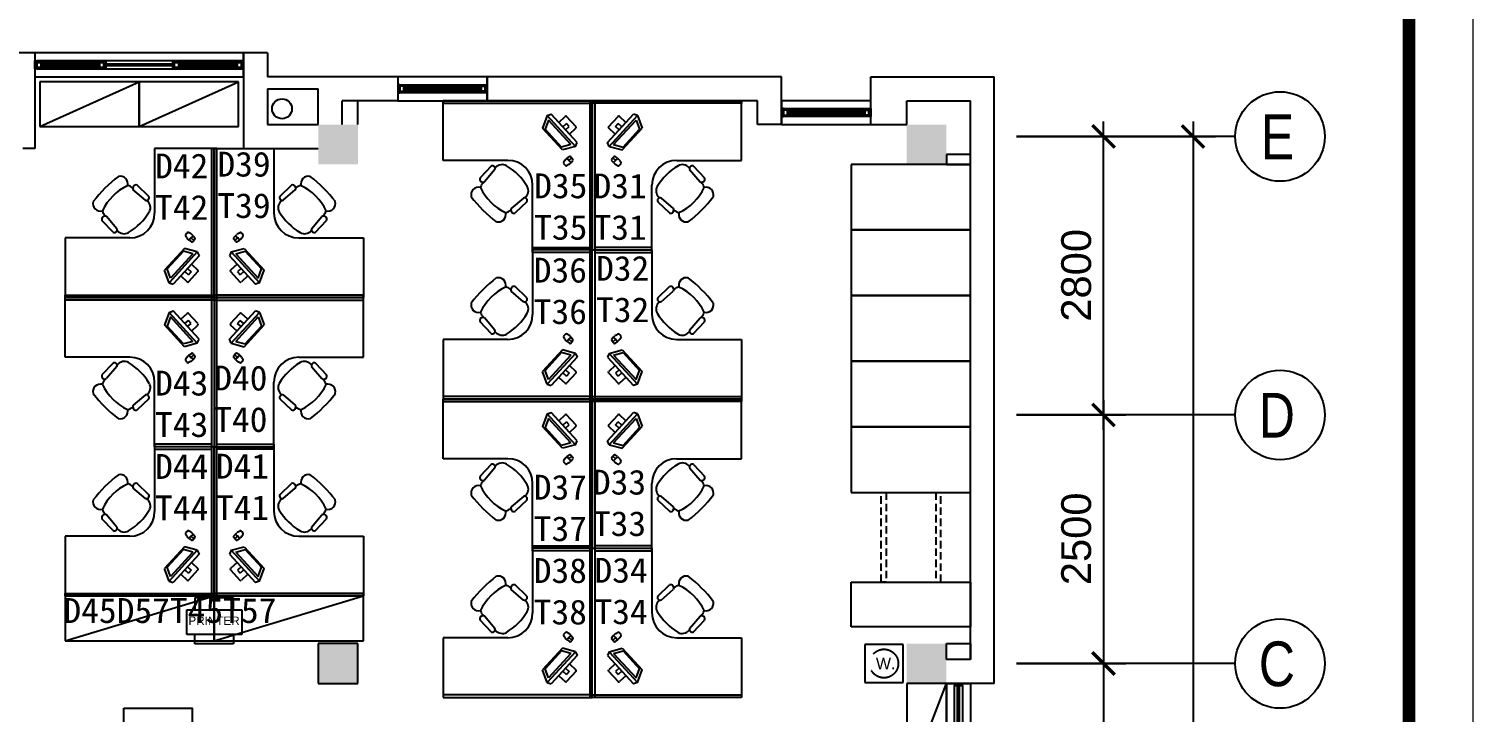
# Model space of a CAD drawing. Header units: millimetres. Extents: x 526420 to 928802, y 401925 to 509768.
# Drawn here: x 639237 to 653764, y 427149 to 434019 of the extents above; entities that cross this region are included whole.
import ezdxf

# ---------------------------------------------------------------- set-up
doc = ezdxf.new("R2010")
doc.units = ezdxf.units.MM
doc.header["$LTSCALE"] = 3000
doc.header["$MEASUREMENT"] = 0
for name, pattern in [('CENTER', [2, 1.25, -0.25, 0.25, -0.25]), ('DASH', [0.35, 0.25, -0.1]), ('DASHED2', [0.375, 0.25, -0.125]), ('HIDDEN', [0.375, 0.25, -0.125])]:
    doc.linetypes.add(name, pattern=pattern)
doc.layers.get('0').update_dxf_attribs({"linetype": 'CONTINUOUS'})
for name, color, linetype in [('A', 7, 'CONTINUOUS'), ('A-GRID', 1, 'CONTINUOUS'), ('D-WALL', 7, 'CONTINUOUS'), ('D-WINDOW', 7, 'CONTINUOUS'), ('P-FURNI-A', 7, 'CONTINUOUS'), ('P-FURNI-I', 7, 'CONTINUOUS'), ('环控', 3, 'CONTINUOUS'), ('窗台线', 7, 'CONTINUOUS')]:
    doc.layers.add(name, color=color, linetype=linetype)
doc.styles.add('Arial', font='ARIAL.TTF')
doc.styles.get("Standard").update_dxf_attribs({"font": 'romans.shx', "width": 0.65, "bigfont": 'hzfs1.shx'})
doc.styles.add('TITLE', font='ARIAL.TTF')

msp = doc.modelspace()

# ---------------------------------------------------------------- linework, layer by layer
at = {"color": 0, "linetype": 'DASH'}
for p, q in [((641296, 428297), (640907, 428297)), ((640907, 428297), (640907, 428178)), ((641296, 428178), (641296, 428297)), ((640825, 428178), (641378, 428178)), ((640825, 427929), (640825, 428178)), ((641378, 428178), (641378, 427929)), ((641378, 427929), (640825, 427929)), ((640907, 427836), (640907, 427929)), ((641296, 427836), (640907, 427836)), ((641296, 427929), (641296, 427836))]:
    msp.add_line(p, q, dxfattribs=at)
at = {"color": 0, "linetype": 'ByBlock', "const_width": 33.8}
for points in [[(650159, 432825), (649934, 433050)], [(651059, 432825), (650834, 433050)], [(650159, 430025), (649934, 430250)], [(649934, 430250), (650159, 430025)], [(649934, 427750), (650159, 427525)], [(650159, 427525), (649934, 427750)]]:
    msp.add_lwpolyline(points, dxfattribs=at)
at = {"color": 0, "ltscale": 0.7}
msp.add_circle((641783, 433216), 100, dxfattribs=at)
msp.add_circle((641783, 433216), 100, dxfattribs=at)
at = {"layer": 'A', "linetype": 'ByBlock', "lineweight": 0}
for points in [[(653764, 442782), (598341, 442782), (598341, 403213), (653764, 403213)], [(598986, 403857), (653120, 403857), (653120, 442138), (598986, 442138)]]:
    msp.add_lwpolyline(points, close=True, dxfattribs=at)
at = {"layer": 'A', "linetype": 'ByBlock', "lineweight": 0, "const_width": 129}
msp.add_lwpolyline([(598986, 403857), (653120, 403857), (653120, 442138), (598986, 442138)], close=True, dxfattribs=at)
at = {"layer": 'A-GRID', "color": 0, "ltscale": 0.7}
for p, q in [((650047, 429987), (650047, 433087)), ((650947, 433087), (650947, 419787)), ((649172, 432937), (650272, 432937)), ((649172, 432937), (651172, 432937)), ((650047, 430287), (650047, 427487)), ((649172, 430137), (650272, 430137)), ((649172, 430137), (650272, 430137)), ((650047, 427787), (650047, 425087)), ((649172, 427637), (650272, 427637)), ((649172, 427637), (650272, 427637))]:
    msp.add_line(p, q, dxfattribs=at)
at = {"layer": 'A-GRID', "color": 0, "linetype": 'CENTER'}
for p, q in [((651372, 432937), (649172, 432937)), ((651372, 430137), (649172, 430137)), ((651372, 427637), (649172, 427637))]:
    msp.add_line(p, q, dxfattribs=at)
at = {"layer": 'A-GRID', "color": 0, "ltscale": 5}
for centre in [(651822, 432937), (651822, 430137), (651822, 427637)]:
    msp.add_circle(centre, 450, dxfattribs=at)
at = {"layer": 'D-WALL', "color": 0, "ltscale": 2}
for p, q in [((639297, 433777), (638747, 433777)), ((639297, 433777), (639297, 432817)), ((639297, 432817), (639177, 432817))]:
    msp.add_line(p, q, dxfattribs=at)
at = {"layer": 'D-WALL', "color": 0}
for p, q in [((641637, 433777), (641397, 433777)), ((641397, 433777), (641397, 432817)), ((641637, 433777), (641637, 433537)), ((642947, 433537), (641637, 433537)), ((642947, 433537), (642947, 433297)), ((646807, 433537), (643847, 433537)), ((643847, 433537), (643847, 433297)), ((646807, 433057), (646807, 433537)), ((647707, 433057), (647707, 433537)), ((647707, 433537), (648947, 433537)), ((648947, 427437), (648947, 433537)), ((641637, 433417), (641637, 433057)), ((641637, 433417), (642147, 433417)), ((642147, 433057), (642147, 433417)), ((642947, 433297), (642387, 433297)), ((642387, 433057), (642387, 433297)), ((646567, 433297), (643847, 433297)), ((646567, 433057), (646567, 433297)), ((648067, 433297), (648707, 433297)), ((648067, 433057), (648067, 433297)), ((648707, 427677), (648707, 433297)), ((641637, 433057), (642147, 433057)), ((646807, 433057), (646567, 433057)), ((647707, 433057), (648067, 433057)), ((641397, 432817), (642147, 432817)), ((648707, 427677), (648467, 427677)), ((648947, 427437), (648067, 427437))]:
    msp.add_line(p, q, dxfattribs=at)
at = {"layer": 'D-WALL', "color": 0, "ltscale": 0.7}
for p, q in [((647707, 433537), (648947, 433537)), ((642547, 433057), (642547, 433297))]:
    msp.add_line(p, q, dxfattribs=at)
at = {"layer": 'D-WALL', "color": 0, "ltscale": 100}
for p, q in [((648707, 432757), (648467, 432757)), ((648467, 432757), (648467, 432657)), ((648467, 432657), (648707, 432657)), ((648707, 432657), (648707, 432757)), ((642547, 427837), (642147, 427837)), ((642147, 427837), (642147, 427437)), ((642547, 427837), (642147, 427837)), ((642147, 427837), (642147, 427437)), ((642547, 427437), (642547, 427837)), ((642547, 427437), (642547, 427837)), ((648467, 427837), (648707, 427837)), ((648467, 427677), (648467, 427837)), ((648707, 427837), (648707, 427677)), ((648707, 427677), (648467, 427677)), ((642147, 427437), (642547, 427437)), ((642147, 427437), (642547, 427437))]:
    msp.add_line(p, q, dxfattribs=at)
at = {"layer": 'D-WALL', "color": 0}
msp.add_circle((641783, 433216), 100, dxfattribs=at)
for points in [[(642147, 433057), (642547, 433057), (642147, 432657), (642547, 432657)], [(648067, 433057), (648467, 433057), (648067, 432657), (648467, 432657)], [(642147, 427437), (642547, 427437), (642147, 427837), (642547, 427837)], [(648067, 427437), (648467, 427437), (648067, 427837), (648467, 427837)]]:
    msp.add_solid(points, dxfattribs=at)
at = {"layer": 'D-WINDOW', "color": 0, "ltscale": 0.7}
for p, q in [((641397, 433777), (639297, 433777)), ((639297, 433697), (639317, 433697)), ((639297, 433617), (639297, 433697)), ((641377, 433697), (639317, 433697)), ((639317, 433697), (639317, 433617)), ((639317, 433697), (639317, 433617)), ((639317, 433682), (639357, 433682)), ((639317, 433632), (639317, 433682)), ((639952, 433682), (639357, 433682)), ((639357, 433682), (639357, 433632)), ((639357, 433682), (639357, 433632)), ((639952, 433665), (639357, 433665)), ((639357, 433665), (639357, 433650)), ((639357, 433650), (639952, 433650)), ((639952, 433682), (639992, 433682)), ((639952, 433632), (639952, 433682)), ((639952, 433632), (639952, 433682)), ((639952, 433650), (639952, 433665)), ((639992, 433697), (640012, 433697)), ((639992, 433617), (639992, 433697)), ((639992, 433682), (639992, 433632)), ((640012, 433697), (640012, 433617)), ((640682, 433665), (640012, 433665)), ((640012, 433665), (640012, 433650)), ((640012, 433650), (640682, 433650)), ((640702, 433697), (640682, 433697)), ((640682, 433697), (640682, 433617)), ((640682, 433650), (640682, 433665)), ((640702, 433617), (640702, 433697)), ((640702, 433682), (640742, 433682)), ((640702, 433632), (640702, 433682)), ((641337, 433682), (640742, 433682)), ((640742, 433682), (640742, 433632)), ((640742, 433682), (640742, 433632)), ((641337, 433665), (640742, 433665)), ((640742, 433665), (640742, 433650)), ((640742, 433650), (641337, 433650)), ((641337, 433682), (641377, 433682)), ((641337, 433632), (641337, 433682)), ((641337, 433632), (641337, 433682)), ((641337, 433650), (641337, 433665)), ((641377, 433617), (641377, 433697)), ((641397, 433697), (641377, 433697)), ((641377, 433697), (641377, 433617)), ((641377, 433682), (641377, 433632)), ((641397, 433617), (641397, 433697)), ((639317, 433617), (639297, 433617)), ((639357, 433632), (639317, 433632)), ((639317, 433617), (641377, 433617)), ((639357, 433632), (639952, 433632)), ((639992, 433632), (639952, 433632)), ((640012, 433617), (639992, 433617)), ((640682, 433617), (640702, 433617)), ((640742, 433632), (640702, 433632)), ((640742, 433632), (641337, 433632)), ((641377, 433632), (641337, 433632)), ((641377, 433617), (641397, 433617)), ((643847, 433537), (642947, 433537)), ((642967, 433457), (642947, 433457)), ((642947, 433457), (642947, 433377)), ((642947, 433377), (642967, 433377)), ((642967, 433457), (643827, 433457)), ((642967, 433377), (642967, 433457)), ((642967, 433377), (642967, 433457)), ((643007, 433442), (642967, 433442)), ((642967, 433442), (642967, 433392)), ((642967, 433392), (643007, 433392)), ((643827, 433377), (642967, 433377)), ((643007, 433442), (643787, 433442)), ((643007, 433392), (643007, 433442)), ((643007, 433392), (643007, 433442)), ((643007, 433425), (643787, 433425)), ((643007, 433410), (643007, 433425)), ((643787, 433410), (643007, 433410)), ((643787, 433392), (643007, 433392)), ((643787, 433442), (643787, 433392)), ((643787, 433392), (643787, 433442)), ((643787, 433442), (643827, 433442)), ((643787, 433425), (643787, 433410)), ((643827, 433392), (643787, 433392)), ((643827, 433457), (643827, 433377)), ((643827, 433377), (643827, 433457)), ((643827, 433457), (643847, 433457)), ((643827, 433442), (643827, 433392)), ((643847, 433377), (643827, 433377)), ((643847, 433457), (643847, 433377)), ((647707, 433297), (646807, 433297)), ((646827, 433217), (646807, 433217)), ((646807, 433217), (646807, 433137)), ((646827, 433217), (647687, 433217)), ((646827, 433137), (646827, 433217)), ((646827, 433137), (646827, 433217)), ((647687, 433217), (647687, 433137)), ((647687, 433137), (647687, 433217)), ((647687, 433217), (647707, 433217)), ((647707, 433217), (647707, 433137)), ((646807, 433137), (646827, 433137)), ((646867, 433202), (646827, 433202)), ((646827, 433202), (646827, 433152)), ((646827, 433152), (646867, 433152)), ((647687, 433137), (646827, 433137)), ((646867, 433202), (647647, 433202)), ((646867, 433152), (646867, 433202)), ((646867, 433152), (646867, 433202)), ((646867, 433185), (647647, 433185)), ((646867, 433170), (646867, 433185)), ((647647, 433170), (646867, 433170)), ((647647, 433152), (646867, 433152)), ((647647, 433202), (647647, 433152)), ((647647, 433152), (647647, 433202)), ((647647, 433202), (647687, 433202)), ((647647, 433185), (647647, 433170)), ((647687, 433152), (647647, 433152)), ((647687, 433202), (647687, 433152)), ((647707, 433137), (647687, 433137)), ((648547, 427437), (648547, 427417)), ((648627, 427437), (648547, 427437)), ((648547, 425377), (648547, 427417)), ((648547, 427417), (648627, 427417)), ((648547, 427417), (648627, 427417)), ((648579, 426837), (648579, 427417)), ((648579, 427417), (648594, 427417)), ((648594, 427417), (648594, 426837)), ((648627, 427417), (648627, 427437)), ((648627, 427417), (648627, 425377)), ((648707, 427437), (648707, 425357))]:
    msp.add_line(p, q, dxfattribs=at)
at = {"layer": 'P-FURNI-A', "color": 0, "ltscale": 100}
for p, q in [((648707, 432757), (648467, 432757)), ((648467, 432757), (648467, 432657)), ((648467, 432657), (648707, 432657)), ((648707, 432657), (648707, 432757)), ((648467, 427837), (648707, 427837)), ((648467, 427677), (648467, 427837)), ((648707, 427837), (648707, 427677)), ((648707, 427677), (648467, 427677))]:
    msp.add_line(p, q, dxfattribs=at)
at = {"layer": 'P-FURNI-I', "color": 0, "ltscale": 100}
for p, q in [((639347, 433037), (640347, 433487)), ((640347, 433487), (639347, 433487)), ((639347, 433487), (639347, 433037)), ((640347, 433037), (641347, 433487)), ((640347, 433037), (640347, 433487)), ((641347, 433487), (640347, 433487)), ((640347, 433487), (640347, 433037)), ((641347, 433037), (641347, 433487)), ((639347, 433037), (640347, 433037)), ((640347, 433037), (641347, 433037)), ((648707, 432657), (647507, 432657)), ((647507, 432657), (647507, 431997)), ((648707, 431997), (648707, 432657)), ((647507, 431997), (648707, 431997)), ((648707, 431997), (647507, 431997)), ((647507, 431997), (647507, 431337)), ((648707, 431337), (648707, 431997)), ((647507, 431337), (648707, 431337)), ((648707, 431337), (647507, 431337)), ((647507, 431337), (647507, 430677)), ((648707, 430677), (648707, 431337)), ((647507, 430677), (648707, 430677)), ((648707, 430677), (647507, 430677)), ((647507, 430677), (647507, 430017)), ((648707, 430017), (648707, 430677)), ((648707, 430017), (647507, 430017)), ((647507, 430017), (647507, 429357)), ((647507, 430017), (648707, 430017)), ((648707, 429357), (648707, 430017)), ((647507, 429357), (648707, 429357)), ((647507, 428457), (648707, 428457)), ((647507, 428007), (647507, 428457)), ((648707, 428457), (648707, 428007)), ((639602, 427867), (641102, 428317)), ((641102, 428317), (639602, 428317)), ((639602, 428317), (639602, 427867)), ((641102, 427867), (642602, 428317)), ((641102, 427867), (641102, 428317)), ((642602, 428317), (641102, 428317)), ((641102, 428317), (641102, 427867)), ((642602, 427867), (642602, 428317)), ((648707, 428007), (647507, 428007)), ((639602, 427867), (641102, 427867)), ((641102, 427867), (642602, 427867)), ((648067, 427437), (648067, 425357)), ((648067, 426397), (648467, 427437)), ((648467, 427437), (648467, 425357))]:
    msp.add_line(p, q, dxfattribs=at)
at = {"layer": 'P-FURNI-I', "color": 0}
for p, q in [((643404, 433297), (643404, 433272)), ((644904, 433297), (643404, 433297)), ((643404, 432697), (643404, 433297)), ((643404, 433297), (644904, 433297)), ((643404, 433272), (644904, 433272)), ((644904, 433297), (644879, 433297)), ((644879, 433297), (644879, 430297)), ((644904, 433272), (644904, 433297)), ((644904, 430297), (644904, 433297)), ((644904, 433297), (644904, 431797)), ((644904, 433297), (644904, 433297)), ((644904, 433272), (644904, 433297)), ((644904, 433297), (646404, 433297)), ((644904, 430297), (644904, 433297)), ((644904, 433297), (644929, 433297)), ((644904, 433297), (644904, 431797)), ((646404, 433297), (644904, 433297)), ((644904, 433297), (644904, 433297)), ((646404, 433272), (644904, 433272)), ((644929, 433297), (644929, 430297)), ((646404, 433297), (646404, 433272)), ((646404, 432697), (646404, 433297)), ((644450, 433148), (644403, 433022)), ((644465, 433102), (644430, 433010)), ((644450, 433148), (644491, 433163)), ((644734, 432838), (644450, 433148)), ((644689, 432857), (644465, 433102)), ((644752, 432878), (644491, 433163)), ((645057, 432878), (645318, 433163)), ((645075, 432838), (645359, 433148)), ((645119, 432857), (645344, 433102)), ((645359, 433148), (645318, 433163)), ((645344, 433102), (645379, 433010)), ((645359, 433148), (645406, 433022)), ((644604, 432802), (644403, 433022)), ((644594, 432831), (644430, 433010)), ((645205, 432802), (645406, 433022)), ((645215, 432831), (645379, 433010)), ((641102, 432817), (640502, 432817)), ((640502, 432817), (640502, 432167)), ((641077, 432817), (641102, 432817)), ((641077, 431317), (641077, 432817)), ((641102, 432817), (641102, 431317)), ((641102, 431317), (641102, 432817)), ((641127, 432817), (641102, 432817)), ((641102, 432817), (641102, 431317)), ((641102, 431317), (641102, 432817)), ((641102, 432817), (641702, 432817)), ((641127, 431317), (641127, 432817)), ((641702, 432817), (641702, 432167)), ((644689, 432857), (644594, 432831)), ((644734, 432838), (644604, 432802)), ((644734, 432838), (644752, 432878)), ((645075, 432838), (645057, 432878)), ((645075, 432838), (645205, 432802)), ((645119, 432857), (645215, 432831)), ((644054, 432697), (643404, 432697)), ((643887, 432639), (643775, 432521)), ((645754, 432697), (646404, 432697)), ((645922, 432639), (646034, 432521)), ((643925, 432605), (643821, 432482)), ((643931, 432623), (643927, 432618)), ((645878, 432623), (645882, 432618)), ((645883, 432605), (645988, 432482)), ((640410, 432296), (640287, 432401)), ((640444, 432335), (640326, 432447)), ((641760, 432335), (641878, 432447)), ((641794, 432296), (641917, 432401)), ((644304, 431797), (644304, 432447)), ((645504, 431797), (645504, 432447)), ((640428, 432291), (640423, 432295)), ((640428, 432291), (640423, 432295)), ((641776, 432291), (641781, 432295)), ((641776, 432291), (641781, 432295)), ((644213, 432318), (644089, 432214)), ((644247, 432279), (644128, 432168)), ((644230, 432324), (644225, 432319)), ((644230, 432324), (644225, 432319)), ((645562, 432279), (645680, 432168)), ((645579, 432324), (645583, 432319)), ((645579, 432324), (645583, 432319)), ((645596, 432318), (645719, 432214)), ((640084, 431975), (639972, 432093)), ((640123, 432009), (640018, 432132)), ((642081, 432009), (642185, 432132)), ((642120, 431975), (642231, 432093)), ((640252, 431917), (639602, 431917)), ((639602, 431917), (639602, 431317)), ((640128, 431991), (640124, 431996)), ((641952, 431917), (642602, 431917)), ((642075, 431991), (642080, 431996)), ((642602, 431917), (642602, 431317)), ((640801, 431812), (640600, 431593)), ((640792, 431784), (640628, 431605)), ((640931, 431776), (640647, 431466)), ((640887, 431757), (640662, 431512)), ((640887, 431757), (640792, 431784)), ((640931, 431776), (640801, 431812)), ((640931, 431776), (640950, 431737)), ((641272, 431776), (641254, 431737)), ((641272, 431776), (641402, 431812)), ((641272, 431776), (641557, 431466)), ((641317, 431757), (641412, 431784)), ((641317, 431757), (641542, 431512)), ((641402, 431812), (641604, 431593)), ((641412, 431784), (641576, 431605)), ((644304, 431772), (644304, 431822)), ((644304, 431822), (644879, 431822)), ((644904, 431797), (644304, 431797)), ((644904, 431797), (644304, 431797)), ((644304, 431797), (644304, 431147)), ((644879, 431772), (644304, 431772)), ((644879, 431822), (644879, 431772)), ((644904, 430297), (644904, 431797)), ((644904, 431797), (645504, 431797)), ((644904, 430297), (644904, 431797)), ((644904, 431797), (645504, 431797)), ((645504, 431822), (644929, 431822)), ((644929, 431822), (644929, 431772)), ((644929, 431772), (645504, 431772)), ((645504, 431772), (645504, 431822)), ((645504, 431797), (645504, 431147)), ((640950, 431737), (640688, 431452)), ((641254, 431737), (641516, 431452)), ((640647, 431466), (640600, 431593)), ((640662, 431512), (640628, 431605)), ((640647, 431467), (640688, 431452)), ((641556, 431467), (641516, 431452)), ((641542, 431512), (641576, 431605)), ((641557, 431466), (641604, 431593)), ((639602, 431317), (639602, 431342)), ((639602, 431342), (641102, 431342)), ((641102, 431342), (641102, 431317)), ((642602, 431342), (641102, 431342)), ((641102, 431342), (641102, 431317)), ((642602, 431317), (642602, 431342)), ((644213, 431276), (644089, 431381)), ((644247, 431315), (644128, 431427)), ((645562, 431315), (645680, 431427)), ((645596, 431276), (645719, 431381)), ((639602, 431292), (639602, 431317)), ((639602, 431317), (641102, 431317)), ((639602, 430717), (639602, 431317)), ((639602, 431317), (641102, 431317)), ((641102, 431317), (639602, 431317)), ((639602, 431317), (641102, 431317)), ((641102, 431292), (639602, 431292)), ((640647, 431168), (640688, 431183)), ((640950, 430898), (640688, 431183)), ((641077, 431317), (641102, 431317)), ((641077, 428317), (641077, 431317)), ((641102, 431317), (641077, 431317)), ((641102, 431317), (641102, 431292)), ((641102, 431317), (641102, 428317)), ((641102, 431317), (641102, 429817)), ((641102, 431317), (641102, 431317)), ((641102, 431317), (641102, 431317)), ((642602, 431317), (641102, 431317)), ((641102, 431317), (641102, 431292)), ((641127, 431317), (641102, 431317)), ((641102, 431317), (641102, 428317)), ((641102, 431317), (641102, 429817)), ((642602, 431317), (641102, 431317)), ((641102, 431317), (641102, 431317)), ((641102, 431317), (642602, 431317)), ((641102, 431317), (641127, 431317)), ((642602, 431317), (641102, 431317)), ((641102, 431317), (641102, 431317)), ((641102, 431292), (642602, 431292)), ((641127, 428317), (641127, 431317)), ((641254, 430898), (641516, 431183)), ((641556, 431168), (641516, 431183)), ((642602, 431292), (642602, 431317)), ((642602, 430717), (642602, 431317)), ((644230, 431271), (644225, 431275)), ((644230, 431271), (644225, 431275)), ((645579, 431271), (645583, 431275)), ((645579, 431271), (645583, 431275)), ((640647, 431168), (640600, 431042)), ((640801, 430822), (640600, 431042)), ((640662, 431122), (640628, 431030)), ((640931, 430858), (640647, 431168)), ((640887, 430877), (640662, 431122)), ((641272, 430858), (641557, 431168)), ((641317, 430877), (641542, 431122)), ((641402, 430822), (641604, 431042)), ((641542, 431122), (641576, 431030)), ((641557, 431168), (641604, 431042)), ((643887, 430955), (643775, 431073)), ((643925, 430989), (643821, 431112)), ((645883, 430989), (645988, 431112)), ((645922, 430955), (646034, 431073)), ((640792, 430851), (640628, 431030)), ((640931, 430858), (640950, 430898)), ((641272, 430858), (641254, 430898)), ((641412, 430851), (641576, 431030)), ((644054, 430897), (643404, 430897)), ((643404, 430897), (643404, 430297)), ((643931, 430971), (643927, 430976)), ((645754, 430897), (646404, 430897)), ((645878, 430971), (645882, 430976)), ((646404, 430897), (646404, 430297)), ((640887, 430877), (640792, 430851)), ((640931, 430858), (640801, 430822)), ((641272, 430858), (641402, 430822)), ((641317, 430877), (641412, 430851)), ((644604, 430792), (644403, 430573)), ((644594, 430764), (644430, 430585)), ((644734, 430756), (644450, 430446)), ((644689, 430737), (644594, 430764)), ((644734, 430756), (644604, 430792)), ((644734, 430756), (644752, 430717)), ((645075, 430756), (645057, 430717)), ((645075, 430756), (645205, 430792)), ((645075, 430756), (645359, 430446)), ((645119, 430737), (645215, 430764)), ((645205, 430792), (645406, 430573)), ((645215, 430764), (645379, 430585)), ((640252, 430717), (639602, 430717)), ((640084, 430659), (639972, 430541)), ((640123, 430625), (640018, 430502)), ((640128, 430643), (640124, 430638)), ((641952, 430717), (642602, 430717)), ((642075, 430643), (642080, 430638)), ((642081, 430625), (642185, 430502)), ((642120, 430659), (642231, 430541)), ((644689, 430737), (644465, 430492)), ((644752, 430717), (644491, 430432)), ((645057, 430717), (645318, 430432)), ((645119, 430737), (645344, 430492)), ((640502, 429817), (640502, 430467)), ((641702, 429817), (641702, 430467)), ((644450, 430446), (644403, 430573)), ((644465, 430492), (644430, 430585)), ((645344, 430492), (645379, 430585)), ((645359, 430446), (645406, 430573)), ((640410, 430338), (640287, 430234)), ((640428, 430344), (640423, 430339)), ((640428, 430344), (640423, 430339)), ((641776, 430344), (641781, 430339)), ((641776, 430344), (641781, 430339)), ((641794, 430338), (641917, 430234)), ((643404, 430322), (643404, 430297)), ((644904, 430322), (643404, 430322)), ((644450, 430447), (644491, 430432)), ((644904, 430297), (644904, 430322)), ((644904, 430297), (644904, 430322)), ((644904, 430322), (646404, 430322)), ((645359, 430447), (645318, 430432)), ((646404, 430322), (646404, 430297)), ((640444, 430299), (640326, 430188)), ((641760, 430299), (641878, 430188)), ((643404, 430297), (644904, 430297)), ((643404, 430297), (644904, 430297)), ((643404, 430297), (643404, 430272)), ((644904, 430297), (643404, 430297)), ((643404, 429697), (643404, 430297)), ((643404, 430297), (644904, 430297)), ((643404, 430272), (644904, 430272)), ((644450, 430148), (644491, 430163)), ((644752, 429878), (644491, 430163)), ((644879, 430297), (644904, 430297)), ((644904, 430297), (644879, 430297)), ((644879, 430297), (644879, 427297)), ((644904, 430297), (644904, 430297)), ((644904, 430272), (644904, 430297)), ((644904, 427297), (644904, 430297)), ((644904, 430297), (644904, 428797)), ((644904, 430297), (644904, 430297)), ((646404, 430297), (644904, 430297)), ((644929, 430297), (644904, 430297)), ((646404, 430297), (644904, 430297)), ((644904, 430297), (644904, 430297)), ((644904, 430272), (644904, 430297)), ((644904, 430297), (646404, 430297)), ((644904, 427297), (644904, 430297)), ((644904, 430297), (644929, 430297)), ((644904, 430297), (644904, 428797)), ((646404, 430297), (644904, 430297)), ((644904, 430297), (644904, 430297)), ((646404, 430272), (644904, 430272)), ((644929, 430297), (644929, 427297)), ((645057, 429878), (645318, 430163)), ((645359, 430148), (645318, 430163)), ((646404, 430297), (646404, 430272)), ((646404, 429697), (646404, 430297)), ((644450, 430148), (644403, 430022)), ((644604, 429802), (644403, 430022)), ((644465, 430102), (644430, 430010)), ((644734, 429838), (644450, 430148)), ((644689, 429857), (644465, 430102)), ((645075, 429838), (645359, 430148)), ((645119, 429857), (645344, 430102)), ((645205, 429802), (645406, 430022)), ((645344, 430102), (645379, 430010)), ((645359, 430148), (645406, 430022)), ((644594, 429831), (644430, 430010)), ((644734, 429838), (644752, 429878)), ((645075, 429838), (645057, 429878)), ((645215, 429831), (645379, 430010)), ((640502, 429842), (640502, 429792)), ((641077, 429842), (640502, 429842)), ((641102, 429817), (640502, 429817)), ((640502, 429817), (640502, 429167)), ((641102, 429817), (640502, 429817)), ((640502, 429792), (641077, 429792)), ((641077, 429792), (641077, 429842)), ((641102, 428317), (641102, 429817)), ((641102, 428317), (641102, 429817)), ((641102, 429817), (641702, 429817)), ((641102, 429817), (641702, 429817)), ((641127, 429792), (641127, 429842)), ((641127, 429842), (641702, 429842)), ((641702, 429792), (641127, 429792)), ((641702, 429842), (641702, 429792)), ((641702, 429817), (641702, 429167)), ((644689, 429857), (644594, 429831)), ((644734, 429838), (644604, 429802)), ((645075, 429838), (645205, 429802)), ((645119, 429857), (645215, 429831)), ((644054, 429697), (643404, 429697)), ((643887, 429639), (643775, 429521)), ((643925, 429605), (643821, 429482)), ((643931, 429623), (643927, 429618)), ((645754, 429697), (646404, 429697)), ((645878, 429623), (645882, 429618)), ((645883, 429605), (645988, 429482)), ((645922, 429639), (646034, 429521)), ((640444, 429335), (640326, 429447)), ((641760, 429335), (641878, 429447)), ((644304, 428797), (644304, 429447)), ((645504, 428797), (645504, 429447)), ((640410, 429296), (640287, 429401)), ((640428, 429291), (640423, 429295)), ((640428, 429291), (640423, 429295)), ((641776, 429291), (641781, 429295)), ((641776, 429291), (641781, 429295)), ((641794, 429296), (641917, 429401)), ((644213, 429318), (644089, 429214)), ((644230, 429324), (644225, 429319)), ((644230, 429324), (644225, 429319)), ((645579, 429324), (645583, 429319)), ((645579, 429324), (645583, 429319)), ((645596, 429318), (645719, 429214)), ((644247, 429279), (644128, 429168)), ((645562, 429279), (645680, 429168)), ((640084, 428975), (639972, 429093)), ((640123, 429009), (640018, 429132)), ((642081, 429009), (642185, 429132)), ((642120, 428975), (642231, 429093)), ((640252, 428917), (639602, 428917)), ((639602, 428917), (639602, 428317)), ((640128, 428991), (640124, 428996)), ((641952, 428917), (642602, 428917)), ((642075, 428991), (642080, 428996)), ((642602, 428917), (642602, 428317)), ((640801, 428812), (640600, 428593)), ((640792, 428784), (640628, 428605)), ((640931, 428776), (640647, 428466)), ((640887, 428757), (640662, 428512)), ((640950, 428737), (640688, 428452)), ((640887, 428757), (640792, 428784)), ((640931, 428776), (640801, 428812)), ((640931, 428776), (640950, 428737)), ((641272, 428776), (641254, 428737)), ((641254, 428737), (641516, 428452)), ((641272, 428776), (641402, 428812)), ((641272, 428776), (641557, 428466)), ((641317, 428757), (641412, 428784)), ((641317, 428757), (641542, 428512)), ((641402, 428812), (641604, 428593)), ((641412, 428784), (641576, 428605)), ((644304, 428772), (644304, 428822)), ((644304, 428822), (644879, 428822)), ((644904, 428797), (644304, 428797)), ((644904, 428797), (644304, 428797)), ((644304, 428797), (644304, 428147)), ((644879, 428772), (644304, 428772)), ((644879, 428822), (644879, 428772)), ((644904, 427297), (644904, 428797)), ((644904, 428797), (645504, 428797)), ((644904, 427297), (644904, 428797)), ((644904, 428797), (645504, 428797)), ((645504, 428822), (644929, 428822)), ((644929, 428822), (644929, 428772)), ((644929, 428772), (645504, 428772)), ((645504, 428772), (645504, 428822)), ((645504, 428797), (645504, 428147)), ((640647, 428466), (640600, 428593)), ((640662, 428512), (640628, 428605)), ((641542, 428512), (641576, 428605)), ((641557, 428466), (641604, 428593)), ((640647, 428467), (640688, 428452)), ((641556, 428467), (641516, 428452)), ((644247, 428315), (644128, 428427)), ((645562, 428315), (645680, 428427)), ((639602, 428317), (639602, 428342)), ((639602, 428342), (641102, 428342)), ((641102, 428317), (639602, 428317)), ((639602, 428317), (641102, 428317)), ((641102, 428317), (641077, 428317)), ((641102, 428342), (641102, 428317)), ((642602, 428342), (641102, 428342)), ((641102, 428342), (641102, 428317)), ((641102, 428317), (641102, 428317)), ((641102, 428317), (642602, 428317)), ((641102, 428317), (641127, 428317)), ((642602, 428317), (641102, 428317)), ((641102, 428317), (641102, 428317)), ((642602, 428317), (642602, 428342)), ((644213, 428276), (644089, 428381)), ((644230, 428271), (644225, 428275)), ((644230, 428271), (644225, 428275)), ((645579, 428271), (645583, 428275)), ((645579, 428271), (645583, 428275)), ((645596, 428276), (645719, 428381)), ((643887, 427955), (643775, 428073)), ((643925, 427989), (643821, 428112)), ((645883, 427989), (645988, 428112)), ((645922, 427955), (646034, 428073)), ((644054, 427897), (643404, 427897)), ((643404, 427897), (643404, 427297)), ((643931, 427971), (643927, 427976)), ((645754, 427897), (646404, 427897)), ((645878, 427971), (645882, 427976)), ((646404, 427897), (646404, 427297)), ((644604, 427792), (644403, 427573)), ((644594, 427764), (644430, 427585)), ((644734, 427756), (644450, 427446)), ((644689, 427737), (644465, 427492)), ((644752, 427717), (644491, 427432)), ((644689, 427737), (644594, 427764)), ((644734, 427756), (644604, 427792)), ((644734, 427756), (644752, 427717)), ((645075, 427756), (645057, 427717)), ((645057, 427717), (645318, 427432)), ((645075, 427756), (645205, 427792)), ((645075, 427756), (645359, 427446)), ((645119, 427737), (645215, 427764)), ((645119, 427737), (645344, 427492)), ((645205, 427792), (645406, 427573)), ((645215, 427764), (645379, 427585)), ((644450, 427446), (644403, 427573)), ((644465, 427492), (644430, 427585)), ((645344, 427492), (645379, 427585)), ((645359, 427446), (645406, 427573)), ((644450, 427447), (644491, 427432)), ((645359, 427447), (645318, 427432)), ((643404, 427322), (643404, 427297)), ((644904, 427322), (643404, 427322)), ((643404, 427297), (644904, 427297)), ((643404, 427297), (644904, 427297)), ((644879, 427297), (644904, 427297)), ((644904, 427297), (644904, 427322)), ((644904, 427297), (644904, 427322)), ((644904, 427322), (646404, 427322)), ((644904, 427297), (644904, 427297)), ((646404, 427297), (644904, 427297)), ((644929, 427297), (644904, 427297)), ((646404, 427297), (644904, 427297)), ((644904, 427297), (644904, 427297))]:
    msp.add_line(p, q, dxfattribs=at)
at = {"layer": 'P-FURNI-I', "color": 0, "linetype": 'ByBlock'}
for p, q in [((644567, 433079), (644632, 433138)), ((644608, 433035), (644644, 433068)), ((644671, 433038), (644644, 433068)), ((644741, 433035), (644646, 433138)), ((645068, 433035), (645163, 433138)), ((645138, 433038), (645165, 433068)), ((645201, 433035), (645165, 433068)), ((645241, 433079), (645177, 433138)), ((644635, 433005), (644671, 433038)), ((644675, 432961), (644740, 433021)), ((645133, 432961), (645069, 433021)), ((645174, 433005), (645138, 433038)), ((644628, 432696), (644615, 432676)), ((644651, 432720), (644636, 432706)), ((644667, 432654), (644646, 432643)), ((644651, 432720), (644675, 432736)), ((644699, 432722), (644669, 432695)), ((644692, 432675), (644677, 432662)), ((644688, 432734), (644710, 432710)), ((644692, 432675), (644710, 432697)), ((645121, 432734), (645099, 432710)), ((645117, 432675), (645099, 432697)), ((645110, 432722), (645140, 432695)), ((645117, 432675), (645132, 432662)), ((645157, 432720), (645134, 432736)), ((645142, 432654), (645163, 432643)), ((645157, 432720), (645172, 432706)), ((645180, 432696), (645193, 432676)), ((640826, 431918), (640813, 431938)), ((640849, 431895), (640834, 431908)), ((640864, 431960), (640843, 431971)), ((640896, 431892), (640867, 431919)), ((640889, 431939), (640875, 431953)), ((640885, 431880), (640907, 431904)), ((640889, 431939), (640907, 431917)), ((641314, 431939), (641296, 431917)), ((641318, 431880), (641297, 431904)), ((641308, 431892), (641337, 431919)), ((641314, 431939), (641329, 431953)), ((641339, 431960), (641361, 431971)), ((641355, 431895), (641370, 431908)), ((641378, 431918), (641391, 431938)), ((640849, 431895), (640872, 431879)), ((641355, 431895), (641332, 431879)), ((640873, 431653), (640938, 431594)), ((641331, 431653), (641266, 431594)), ((640765, 431535), (640830, 431476)), ((640805, 431579), (640841, 431546)), ((640832, 431609), (640868, 431576)), ((640868, 431576), (640841, 431546)), ((640938, 431580), (640844, 431477)), ((641265, 431580), (641360, 431477)), ((641371, 431609), (641335, 431576)), ((641335, 431576), (641362, 431546)), ((641398, 431579), (641362, 431546)), ((641439, 431535), (641374, 431476)), ((640765, 431099), (640830, 431158)), ((640805, 431055), (640841, 431088)), ((640832, 431025), (640868, 431058)), ((640868, 431058), (640841, 431088)), ((640938, 431055), (640844, 431158)), ((640873, 430981), (640938, 431041)), ((641265, 431055), (641360, 431158)), ((641331, 430981), (641266, 431041)), ((641335, 431058), (641362, 431088)), ((641371, 431025), (641335, 431058)), ((641398, 431055), (641362, 431088)), ((641439, 431099), (641374, 431158)), ((644628, 430898), (644615, 430918)), ((644651, 430875), (644636, 430888)), ((644667, 430940), (644646, 430951)), ((644699, 430872), (644669, 430899)), ((644692, 430919), (644677, 430933)), ((644692, 430919), (644710, 430897)), ((645117, 430919), (645099, 430897)), ((645110, 430872), (645140, 430899)), ((645117, 430919), (645132, 430933)), ((645142, 430940), (645163, 430951)), ((645157, 430875), (645172, 430888)), ((645180, 430898), (645193, 430918)), ((640849, 430740), (640872, 430756)), ((640896, 430742), (640867, 430715)), ((640885, 430754), (640907, 430730)), ((641318, 430754), (641297, 430730)), ((641308, 430742), (641337, 430715)), ((641355, 430740), (641332, 430756)), ((644651, 430875), (644675, 430859)), ((644688, 430860), (644710, 430884)), ((645121, 430860), (645099, 430884)), ((645157, 430875), (645134, 430859)), ((640826, 430716), (640813, 430696)), ((640849, 430740), (640834, 430726)), ((640864, 430674), (640843, 430663)), ((640889, 430695), (640875, 430682)), ((640889, 430695), (640907, 430717)), ((641314, 430695), (641296, 430717)), ((641314, 430695), (641329, 430682)), ((641339, 430674), (641361, 430663)), ((641355, 430740), (641370, 430726)), ((641378, 430716), (641391, 430696)), ((644675, 430633), (644740, 430574)), ((645133, 430633), (645069, 430574)), ((644567, 430515), (644632, 430456)), ((644608, 430559), (644644, 430526)), ((644635, 430589), (644671, 430556)), ((644671, 430556), (644644, 430526)), ((644741, 430560), (644646, 430457)), ((645068, 430560), (645163, 430457)), ((645174, 430589), (645138, 430556)), ((645138, 430556), (645165, 430526)), ((645201, 430559), (645165, 430526)), ((645241, 430515), (645177, 430456)), ((644567, 430079), (644632, 430138)), ((644608, 430035), (644644, 430068)), ((644635, 430005), (644671, 430038)), ((644671, 430038), (644644, 430068)), ((644741, 430035), (644646, 430138)), ((644675, 429961), (644740, 430021)), ((645068, 430035), (645163, 430138)), ((645133, 429961), (645069, 430021)), ((645138, 430038), (645165, 430068)), ((645174, 430005), (645138, 430038)), ((645201, 430035), (645165, 430068)), ((645241, 430079), (645177, 430138)), ((644651, 429720), (644675, 429736)), ((644688, 429734), (644710, 429710)), ((645121, 429734), (645099, 429710)), ((645157, 429720), (645134, 429736)), ((644628, 429696), (644615, 429676)), ((644651, 429720), (644636, 429706)), ((644667, 429654), (644646, 429643)), ((644699, 429722), (644669, 429695)), ((644692, 429675), (644677, 429662)), ((644692, 429675), (644710, 429697)), ((645117, 429675), (645099, 429697)), ((645110, 429722), (645140, 429695)), ((645117, 429675), (645132, 429662)), ((645142, 429654), (645163, 429643)), ((645157, 429720), (645172, 429706)), ((645180, 429696), (645193, 429676)), ((640826, 428918), (640813, 428938)), ((640849, 428895), (640834, 428908)), ((640864, 428960), (640843, 428971)), ((640849, 428895), (640872, 428879)), ((640896, 428892), (640867, 428919)), ((640889, 428939), (640875, 428953)), ((640885, 428880), (640907, 428904)), ((640889, 428939), (640907, 428917)), ((641314, 428939), (641296, 428917)), ((641318, 428880), (641297, 428904)), ((641308, 428892), (641337, 428919)), ((641314, 428939), (641329, 428953)), ((641355, 428895), (641332, 428879)), ((641339, 428960), (641361, 428971)), ((641355, 428895), (641370, 428908)), ((641378, 428918), (641391, 428938)), ((640805, 428579), (640841, 428546)), ((640832, 428609), (640868, 428576)), ((640868, 428576), (640841, 428546)), ((640938, 428580), (640844, 428477)), ((640873, 428653), (640938, 428594)), ((641265, 428580), (641360, 428477)), ((641331, 428653), (641266, 428594)), ((641371, 428609), (641335, 428576)), ((641335, 428576), (641362, 428546)), ((641398, 428579), (641362, 428546)), ((640765, 428535), (640830, 428476)), ((641439, 428535), (641374, 428476)), ((644628, 427898), (644615, 427918)), ((644651, 427875), (644636, 427888)), ((644667, 427940), (644646, 427951)), ((644651, 427875), (644675, 427859)), ((644699, 427872), (644669, 427899)), ((644692, 427919), (644677, 427933)), ((644688, 427860), (644710, 427884)), ((644692, 427919), (644710, 427897)), ((645117, 427919), (645099, 427897)), ((645121, 427860), (645099, 427884)), ((645110, 427872), (645140, 427899)), ((645117, 427919), (645132, 427933)), ((645157, 427875), (645134, 427859)), ((645142, 427940), (645163, 427951)), ((645157, 427875), (645172, 427888)), ((645180, 427898), (645193, 427918)), ((644608, 427559), (644644, 427526)), ((644635, 427589), (644671, 427556)), ((644671, 427556), (644644, 427526)), ((644741, 427560), (644646, 427457)), ((644675, 427633), (644740, 427574)), ((645068, 427560), (645163, 427457)), ((645133, 427633), (645069, 427574)), ((645174, 427589), (645138, 427556)), ((645138, 427556), (645165, 427526)), ((645201, 427559), (645165, 427526)), ((644567, 427515), (644632, 427456)), ((645241, 427515), (645177, 427456))]:
    msp.add_line(p, q, dxfattribs=at)
at = {"layer": 'P-FURNI-I', "color": 0, "linetype": 'DASHED2', "ltscale": 0.1}
for p, q in [((647810, 430017), (647860, 430017)), ((647810, 428457), (647810, 429357)), ((647860, 429357), (647860, 428457)), ((648360, 429357), (648360, 428457)), ((648410, 428457), (648410, 429357)), ((647860, 428457), (647810, 428457)), ((648360, 428457), (648410, 428457))]:
    msp.add_line(p, q, dxfattribs=at)
at = {"layer": 'P-FURNI-I', "color": 0, "linetype": 'DASH'}
for p, q in [((648030, 427829), (647646, 427829)), ((647646, 427829), (647646, 427445)), ((648030, 427445), (648030, 427829)), ((647646, 427445), (648030, 427445))]:
    msp.add_line(p, q, dxfattribs=at)
at = {"layer": 'P-FURNI-I', "color": 0, "linetype": 'HIDDEN', "ltscale": 0.5}
msp.add_circle((647838, 427637), 144, dxfattribs=at)
at = {"layer": 'P-FURNI-I', "color": 0, "linetype": 'ByBlock'}
for centre, radius, start, end in [((644639, 433131), 10, 42.5296, 132.5296), ((645170, 433131), 10, 47.4704, 137.4704), ((644733, 433028), 10, 312.5296, 42.5296), ((645075, 433028), 10, 137.4704, 227.4704), ((644624, 432671), 10, 146.8731, 222.5296), ((644689, 432714), 88, 214.1588, 230.9005), ((644670, 432669), 50, 132.5296, 146.8731), ((644641, 432652), 10, 222.5296, 298.1862), ((644767, 432785), 133, 209.5065, 235.5528), ((644643, 432699), 50, 298.1862, 312.5296), ((644680, 432727), 10, 42.5296, 124.4266), ((644702, 432704), 10, 320.6327, 42.5296), ((645107, 432704), 10, 137.4704, 219.3673), ((645041, 432785), 133, 304.4472, 330.4935), ((645128, 432727), 10, 55.5734, 137.4704), ((645166, 432699), 50, 227.4704, 241.8138), ((645168, 432652), 10, 241.8138, 317.4704), ((645138, 432669), 50, 33.1269, 47.4704), ((645120, 432714), 88, 309.0995, 325.8412), ((645185, 432671), 10, 317.4704, 33.1269), ((640821, 431944), 10, 137.4704, 213.1269), ((640887, 431901), 88, 129.0995, 145.8412), ((640868, 431945), 50, 213.1269, 227.4704), ((640838, 431962), 10, 61.8138, 137.4704), ((640965, 431829), 133, 124.4472, 150.4935), ((640841, 431916), 50, 47.4704, 61.8138), ((640900, 431911), 10, 317.4704, 39.3673), ((641304, 431911), 10, 140.6327, 222.5296), ((641239, 431829), 133, 29.5065, 55.5528), ((641363, 431916), 50, 118.1862, 132.5296), ((641365, 431962), 10, 42.5296, 118.1862), ((641336, 431945), 50, 312.5296, 326.8731), ((641317, 431901), 88, 34.1588, 50.9005), ((641383, 431944), 10, 326.8731, 42.5296), ((640878, 431887), 10, 235.5734, 317.4704), ((641326, 431887), 10, 222.5296, 304.4266), ((640836, 431483), 10, 227.4704, 317.4704), ((640931, 431586), 10, 317.4704, 47.4704), ((641273, 431586), 10, 132.5296, 222.5296), ((641367, 431483), 10, 222.5296, 312.5296), ((640836, 431151), 10, 42.5296, 132.5296), ((640931, 431048), 10, 312.5296, 42.5296), ((641273, 431048), 10, 137.4704, 227.4704), ((641367, 431151), 10, 47.4704, 137.4704), ((644624, 430924), 10, 137.4704, 213.1269), ((644689, 430881), 88, 129.0995, 145.8412), ((644670, 430925), 50, 213.1269, 227.4704), ((644641, 430942), 10, 61.8138, 137.4704), ((644767, 430809), 133, 124.4472, 150.4935), ((644643, 430896), 50, 47.4704, 61.8138), ((644702, 430891), 10, 317.4704, 39.3673), ((645107, 430891), 10, 140.6327, 222.5296), ((645041, 430809), 133, 29.5065, 55.5528), ((645166, 430896), 50, 118.1862, 132.5296), ((645168, 430942), 10, 42.5296, 118.1862), ((645138, 430925), 50, 312.5296, 326.8731), ((645120, 430881), 88, 34.1588, 50.9005), ((645185, 430924), 10, 326.8731, 42.5296), ((640878, 430747), 10, 42.5296, 124.4266), ((641326, 430747), 10, 55.5734, 137.4704), ((644680, 430867), 10, 235.5734, 317.4704), ((645128, 430867), 10, 222.5296, 304.4266), ((640821, 430691), 10, 146.8731, 222.5296), ((640887, 430734), 88, 214.1588, 230.9005), ((640868, 430689), 50, 132.5296, 146.8731), ((640838, 430672), 10, 222.5296, 298.1862), ((640965, 430805), 133, 209.5065, 235.5528), ((640841, 430719), 50, 298.1862, 312.5296), ((640900, 430724), 10, 320.6327, 42.5296), ((641304, 430724), 10, 137.4704, 219.3673), ((641239, 430805), 133, 304.4472, 330.4935), ((641363, 430719), 50, 227.4704, 241.8138), ((641365, 430672), 10, 241.8138, 317.4704), ((641336, 430689), 50, 33.1269, 47.4704), ((641317, 430734), 88, 309.0995, 325.8412), ((641383, 430691), 10, 317.4704, 33.1269), ((644639, 430463), 10, 227.4704, 317.4704), ((644733, 430566), 10, 317.4704, 47.4704), ((645075, 430566), 10, 132.5296, 222.5296), ((645170, 430463), 10, 222.5296, 312.5296), ((644639, 430131), 10, 42.5296, 132.5296), ((644733, 430028), 10, 312.5296, 42.5296), ((645075, 430028), 10, 137.4704, 227.4704), ((645170, 430131), 10, 47.4704, 137.4704), ((644680, 429727), 10, 42.5296, 124.4266), ((645128, 429727), 10, 55.5734, 137.4704), ((644624, 429671), 10, 146.8731, 222.5296), ((644689, 429714), 88, 214.1588, 230.9005), ((644670, 429669), 50, 132.5296, 146.8731), ((644641, 429652), 10, 222.5296, 298.1862), ((644767, 429785), 133, 209.5065, 235.5528), ((644643, 429699), 50, 298.1862, 312.5296), ((644702, 429704), 10, 320.6327, 42.5296), ((645107, 429704), 10, 137.4704, 219.3673), ((645041, 429785), 133, 304.4472, 330.4935), ((645166, 429699), 50, 227.4704, 241.8138), ((645168, 429652), 10, 241.8138, 317.4704), ((645138, 429669), 50, 33.1269, 47.4704), ((645120, 429714), 88, 309.0995, 325.8412), ((645185, 429671), 10, 317.4704, 33.1269), ((640821, 428944), 10, 137.4704, 213.1269), ((640887, 428901), 88, 129.0995, 145.8412), ((640868, 428945), 50, 213.1269, 227.4704), ((640838, 428962), 10, 61.8138, 137.4704), ((640965, 428829), 133, 124.4472, 150.4935), ((640841, 428916), 50, 47.4704, 61.8138), ((640878, 428887), 10, 235.5734, 317.4704), ((640900, 428911), 10, 317.4704, 39.3673), ((641304, 428911), 10, 140.6327, 222.5296), ((641239, 428829), 133, 29.5065, 55.5528), ((641326, 428887), 10, 222.5296, 304.4266), ((641363, 428916), 50, 118.1862, 132.5296), ((641365, 428962), 10, 42.5296, 118.1862), ((641336, 428945), 50, 312.5296, 326.8731), ((641317, 428901), 88, 34.1588, 50.9005), ((641383, 428944), 10, 326.8731, 42.5296), ((640931, 428586), 10, 317.4704, 47.4704), ((641273, 428586), 10, 132.5296, 222.5296), ((640836, 428483), 10, 227.4704, 317.4704), ((641367, 428483), 10, 222.5296, 312.5296), ((644624, 427924), 10, 137.4704, 213.1269), ((644689, 427881), 88, 129.0995, 145.8412), ((644670, 427925), 50, 213.1269, 227.4704), ((644641, 427942), 10, 61.8138, 137.4704), ((644767, 427809), 133, 124.4472, 150.4935), ((644643, 427896), 50, 47.4704, 61.8138), ((644680, 427867), 10, 235.5734, 317.4704), ((644702, 427891), 10, 317.4704, 39.3673), ((645107, 427891), 10, 140.6327, 222.5296), ((645041, 427809), 133, 29.5065, 55.5528), ((645128, 427867), 10, 222.5296, 304.4266), ((645166, 427896), 50, 118.1862, 132.5296), ((645168, 427942), 10, 42.5296, 118.1862), ((645138, 427925), 50, 312.5296, 326.8731), ((645120, 427881), 88, 34.1588, 50.9005), ((645185, 427924), 10, 326.8731, 42.5296), ((644733, 427566), 10, 317.4704, 47.4704), ((645075, 427566), 10, 132.5296, 222.5296), ((644639, 427463), 10, 227.4704, 317.4704), ((645170, 427463), 10, 222.5296, 312.5296)]:
    msp.add_arc(centre, radius, start, end, dxfattribs=at)
at = {"layer": 'P-FURNI-I', "color": 0}
for centre, radius, start, end in [((643899, 432614), 27.9, 341.0431, 116.2838), ((643999, 432566), 88.6, 61.1087, 140), ((643717, 432110), 624, 31.275, 58.725), ((644054, 432447), 250, 0, 90), ((645754, 432447), 250, 90, 180), ((646091, 432110), 624, 121.275, 148.725), ((645810, 432566), 88.6, 40, 118.8913), ((645910, 432614), 27.9, 63.7162, 198.9569), ((640981, 431438), 1384, 127.5907, 142.4093), ((640156, 432461), 76.4, 345.3927, 104.6073), ((642048, 432461), 76.4, 75.3927, 194.6073), ((641223, 431438), 1384, 37.5907, 52.4093), ((643804, 432509), 31.7, 157.1564, 302.1337), ((646005, 432509), 31.7, 237.8663, 22.8436), ((640436, 431983), 503, 114.209, 155.791), ((640176, 432277), 177, 53.0952, 71.382), ((640314, 432418), 31.7, 67.1564, 212.1337), ((641890, 432418), 31.7, 327.8663, 112.8436), ((642028, 432277), 177, 108.618, 126.9048), ((641768, 431983), 503, 24.209, 65.791), ((643761, 432351), 76.4, 75.3927, 194.6073), ((643947, 432369), 177, 142.3347, 161.2122), ((644239, 432631), 503, 204.209, 245.791), ((644173, 432391), 88.6, 310, 28.8913), ((645635, 432391), 88.6, 151.1087, 230), ((645570, 432631), 503, 294.209, 335.791), ((645862, 432369), 177, 18.7878, 37.6653), ((646048, 432351), 76.4, 345.3927, 104.6073), ((639958, 432263), 76.4, 165.3927, 284.6073), ((640419, 432323), 27.9, 251.0431, 26.2838), ((640371, 432223), 88.6, 331.1087, 50), ((641833, 432223), 88.6, 130, 208.8913), ((641785, 432323), 27.9, 153.7162, 288.9569), ((642245, 432263), 76.4, 255.3927, 14.6073), ((644783, 433176), 1384, 217.5907, 232.4093), ((643978, 432338), 177, 288.618, 306.9048), ((644116, 432197), 31.7, 147.8663, 292.8436), ((644222, 432292), 27.9, 333.7162, 108.9569), ((645587, 432292), 27.9, 71.0431, 206.2838), ((645693, 432197), 31.7, 247.1564, 32.1337), ((645831, 432338), 177, 233.0952, 251.382), ((645025, 433176), 1384, 307.5907, 322.4093), ((640001, 432105), 31.7, 57.8663, 202.8436), ((640144, 432245), 177, 198.7878, 217.6653), ((639915, 432504), 624, 301.275, 328.725), ((640252, 432167), 250, 270, 360), ((641952, 432167), 250, 180, 270), ((642289, 432504), 624, 211.275, 238.725), ((642202, 432105), 31.7, 337.1564, 122.1337), ((642059, 432245), 177, 322.3347, 341.2122), ((643959, 432154), 76.4, 255.3927, 14.6073), ((645850, 432154), 76.4, 165.3927, 284.6073), ((640097, 432000), 27.9, 243.7162, 18.9569), ((640196, 432048), 88.6, 220, 298.8913), ((642008, 432048), 88.6, 241.1087, 320), ((642107, 432000), 27.9, 161.0431, 296.2838), ((644783, 430418), 1384, 127.5907, 142.4093), ((643959, 431441), 76.4, 345.3927, 104.6073), ((645850, 431441), 76.4, 75.3927, 194.6073), ((645025, 430418), 1384, 37.5907, 52.4093), ((644239, 430963), 503, 114.209, 155.791), ((643978, 431257), 177, 53.0952, 71.382), ((644116, 431398), 31.7, 67.1564, 212.1337), ((645693, 431398), 31.7, 327.8663, 112.8436), ((645831, 431257), 177, 108.618, 126.9048), ((645570, 430963), 503, 24.209, 65.791), ((643761, 431243), 76.4, 165.3927, 284.6073), ((644222, 431303), 27.9, 251.0431, 26.2838), ((644173, 431203), 88.6, 331.1087, 50), ((645635, 431203), 88.6, 130, 208.8913), ((645587, 431303), 27.9, 153.7162, 288.9569), ((646048, 431243), 76.4, 255.3927, 14.6073), ((643804, 431085), 31.7, 57.8663, 202.8436), ((643947, 431225), 177, 198.7878, 217.6653), ((643717, 431484), 624, 301.275, 328.725), ((644054, 431147), 250, 270, 360), ((645754, 431147), 250, 180, 270), ((646091, 431484), 624, 211.275, 238.725), ((646005, 431085), 31.7, 337.1564, 122.1337), ((645862, 431225), 177, 322.3347, 341.2122), ((643899, 430980), 27.9, 243.7162, 18.9569), ((643999, 431028), 88.6, 220, 298.8913), ((645810, 431028), 88.6, 241.1087, 320), ((645910, 430980), 27.9, 161.0431, 296.2838), ((640097, 430634), 27.9, 341.0431, 116.2838), ((640196, 430586), 88.6, 61.1087, 140), ((639915, 430130), 624, 31.275, 58.725), ((640252, 430467), 250, 0, 90), ((641952, 430467), 250, 90, 180), ((642289, 430130), 624, 121.275, 148.725), ((642008, 430586), 88.6, 40, 118.8913), ((642107, 430634), 27.9, 63.7162, 198.9569), ((640001, 430529), 31.7, 157.1564, 302.1337), ((640144, 430389), 177, 142.3347, 161.2122), ((640371, 430411), 88.6, 310, 28.8913), ((641833, 430411), 88.6, 151.1087, 230), ((642202, 430529), 31.7, 237.8663, 22.8436), ((642059, 430389), 177, 18.7878, 37.6653), ((639958, 430371), 76.4, 75.3927, 194.6073), ((640981, 431196), 1384, 217.5907, 232.4093), ((640436, 430651), 503, 204.209, 245.791), ((640419, 430312), 27.9, 333.7162, 108.9569), ((641785, 430312), 27.9, 71.0431, 206.2838), ((641768, 430651), 503, 294.209, 335.791), ((641223, 431196), 1384, 307.5907, 322.4093), ((642245, 430371), 76.4, 345.3927, 104.6073), ((640156, 430174), 76.4, 255.3927, 14.6073), ((640176, 430358), 177, 288.618, 306.9048), ((640314, 430217), 31.7, 147.8663, 292.8436), ((641890, 430217), 31.7, 247.1564, 32.1337), ((642028, 430358), 177, 233.0952, 251.382), ((642048, 430174), 76.4, 165.3927, 284.6073), ((643899, 429614), 27.9, 341.0431, 116.2838), ((643999, 429566), 88.6, 61.1087, 140), ((643717, 429110), 624, 31.275, 58.725), ((644054, 429447), 250, 0, 90), ((645754, 429447), 250, 90, 180), ((646091, 429110), 624, 121.275, 148.725), ((645810, 429566), 88.6, 40, 118.8913), ((645910, 429614), 27.9, 63.7162, 198.9569), ((640981, 428438), 1384, 127.5907, 142.4093), ((640436, 428983), 503, 114.209, 155.791), ((640156, 429461), 76.4, 345.3927, 104.6073), ((640176, 429277), 177, 53.0952, 71.382), ((640314, 429418), 31.7, 67.1564, 212.1337), ((641890, 429418), 31.7, 327.8663, 112.8436), ((642028, 429277), 177, 108.618, 126.9048), ((642048, 429461), 76.4, 75.3927, 194.6073), ((641768, 428983), 503, 24.209, 65.791), ((641223, 428438), 1384, 37.5907, 52.4093), ((643804, 429509), 31.7, 157.1564, 302.1337), ((643947, 429369), 177, 142.3347, 161.2122), ((644173, 429391), 88.6, 310, 28.8913), ((645635, 429391), 88.6, 151.1087, 230), ((646005, 429509), 31.7, 237.8663, 22.8436), ((645862, 429369), 177, 18.7878, 37.6653), ((640419, 429323), 27.9, 251.0431, 26.2838), ((640371, 429223), 88.6, 331.1087, 50), ((641833, 429223), 88.6, 130, 208.8913), ((641785, 429323), 27.9, 153.7162, 288.9569), ((643761, 429351), 76.4, 75.3927, 194.6073), ((644783, 430176), 1384, 217.5907, 232.4093), ((644239, 429631), 503, 204.209, 245.791), ((644222, 429292), 27.9, 333.7162, 108.9569), ((645587, 429292), 27.9, 71.0431, 206.2838), ((645570, 429631), 503, 294.209, 335.791), ((645025, 430176), 1384, 307.5907, 322.4093), ((646048, 429351), 76.4, 345.3927, 104.6073), ((639958, 429263), 76.4, 165.3927, 284.6073), ((640144, 429245), 177, 198.7878, 217.6653), ((639915, 429504), 624, 301.275, 328.725), ((640252, 429167), 250, 270, 360), ((641952, 429167), 250, 180, 270), ((642289, 429504), 624, 211.275, 238.725), ((642059, 429245), 177, 322.3347, 341.2122), ((642245, 429263), 76.4, 255.3927, 14.6073), ((643959, 429154), 76.4, 255.3927, 14.6073), ((643978, 429338), 177, 288.618, 306.9048), ((644116, 429197), 31.7, 147.8663, 292.8436), ((645693, 429197), 31.7, 247.1564, 32.1337), ((645831, 429338), 177, 233.0952, 251.382), ((645850, 429154), 76.4, 165.3927, 284.6073), ((640001, 429105), 31.7, 57.8663, 202.8436), ((640097, 429000), 27.9, 243.7162, 18.9569), ((642107, 429000), 27.9, 161.0431, 296.2838), ((642202, 429105), 31.7, 337.1564, 122.1337), ((640196, 429048), 88.6, 220, 298.8913), ((642008, 429048), 88.6, 241.1087, 320), ((644783, 427418), 1384, 127.5907, 142.4093), ((644239, 427963), 503, 114.209, 155.791), ((643959, 428441), 76.4, 345.3927, 104.6073), ((643978, 428257), 177, 53.0952, 71.382), ((644116, 428398), 31.7, 67.1564, 212.1337), ((645693, 428398), 31.7, 327.8663, 112.8436), ((645831, 428257), 177, 108.618, 126.9048), ((645850, 428441), 76.4, 75.3927, 194.6073), ((645570, 427963), 503, 24.209, 65.791), ((645025, 427418), 1384, 37.5907, 52.4093), ((644222, 428303), 27.9, 251.0431, 26.2838), ((644173, 428203), 88.6, 331.1087, 50), ((645635, 428203), 88.6, 130, 208.8913), ((645587, 428303), 27.9, 153.7162, 288.9569), ((643761, 428243), 76.4, 165.3927, 284.6073), ((643947, 428225), 177, 198.7878, 217.6653), ((643717, 428484), 624, 301.275, 328.725), ((644054, 428147), 250, 270, 360), ((645754, 428147), 250, 180, 270), ((646091, 428484), 624, 211.275, 238.725), ((645862, 428225), 177, 322.3347, 341.2122), ((646048, 428243), 76.4, 255.3927, 14.6073), ((643804, 428085), 31.7, 57.8663, 202.8436), ((643899, 427980), 27.9, 243.7162, 18.9569), ((645910, 427980), 27.9, 161.0431, 296.2838), ((646005, 428085), 31.7, 337.1564, 122.1337), ((643999, 428028), 88.6, 220, 298.8913), ((645810, 428028), 88.6, 241.1087, 320)]:
    msp.add_arc(centre, radius, start, end, dxfattribs=at)
at = {"layer": '环控', "color": 6, "ltscale": 0.7}
msp.add_lwpolyline([(640192, 427190), (640879, 427190), (640879, 426752), (640192, 426752)], close=True, dxfattribs=at)
at = {"layer": '窗台线', "color": 0, "ltscale": 0.7}
for p, q in [((639297, 433777), (639297, 433537)), ((641397, 433537), (641397, 433777)), ((639297, 433537), (641397, 433537)), ((642947, 433537), (642947, 433297)), ((643847, 433297), (643847, 433537)), ((642947, 433297), (643847, 433297)), ((646807, 433297), (646807, 433057)), ((647707, 433057), (647707, 433297)), ((646807, 433057), (647707, 433057)), ((648467, 425357), (648467, 427437)), ((648467, 427437), (648707, 427437))]:
    msp.add_line(p, q, dxfattribs=at)

# ---------------------------------------------------------------- texts
at = {"color": 0, "linetype": 'DASH', "style": 'Arial'}
msp.add_text('PRINTER', height=84, dxfattribs=at).set_placement((640842, 428026))
at = {"layer": 'A-GRID', "color": 0, "style": 'Arial', "width": 0.8}
for s, p in [('E', (651629, 432709)), ('D', (651609, 429909)), ('C', (651609, 427409))]:
    msp.add_text(s, height=450, dxfattribs=at).set_placement(p)
at = {"layer": 'A-GRID', "color": 0, "style": 'Arial'}
for s, p in [('2800', (649921, 431075)), ('2500', (649921, 428425))]:
    msp.add_text(s, height=300, rotation=90, dxfattribs=at).set_placement(p)
at = {"layer": 'P-FURNI-I', "color": 0, "linetype": 'DASH', "style": 'TITLE'}
msp.add_text('W.', height=115.2, dxfattribs=at).set_placement((647757, 427580))
at = {"layer": 'P-FURNI-I', "color": 6, "ltscale": 0.7, "char_height": 250, "attachment_point": 1}
for s, insert, width in [('{\\fKaiTi_GB2312|b0|i0|c134|p49;\\W1.05;\\C3;D39\\PT39}', (641133, 432784), 339.37), ('{\\fKaiTi_GB2312|b0|i0|c134|p49;\\W1.05;\\C3;D42\\PT42}', (640506, 432766), 339.37), ('{\\fKaiTi_GB2312|b0|i0|c134|p49;\\W1.05;\\C3;D35\\PT35}', (644319, 432566), 280.11), ('{\\fKaiTi_GB2312|b0|i0|c134|p49;\\W1.05;\\C3;D31\\PT31}', (644916, 432565), 339.37), ('{\\fKaiTi_GB2312|b0|i0|c134|p49;\\W1.05;\\C3;D36\\PT36}', (644315, 431718), 280.11), ('{\\fKaiTi_GB2312|b0|i0|c134|p49;\\W1.05;\\C3;D32\\PT32}', (644942, 431737), 339.37), ('{\\fKaiTi_GB2312|b0|i0|c134|p49;\\W1.05;\\C3;D40\\PT40}', (641101, 430633), 528.81), ('{\\fKaiTi_GB2312|b0|i0|c134|p49;\\W1.05;\\C3;D43\\PT43}', (640506, 430582), 339.37), ('{\\fKaiTi_GB2312|b0|i0|c134|p49;\\W1.05;\\C3;D44\\PT44}', (640506, 429744), 339.37), ('{\\fKaiTi_GB2312|b0|i0|c134|p49;\\W1.05;\\C3;D41\\PT41}', (641117, 429747), 339.37), ('{\\fKaiTi_GB2312|b0|i0|c134|p49;\\W1.05;\\C3;D33\\PT33}', (644910, 429586), 339.37), ('{\\fKaiTi_GB2312|b0|i0|c134|p49;\\W1.05;\\C3;D37\\PT37}', (644315, 429535), 339.37), ('{\\fKaiTi_GB2312|b0|i0|c134|p49;\\W1.05;\\C3;D38\\PT38}', (644315, 428697), 339.37), ('{\\fKaiTi_GB2312|b0|i0|c134|p49;\\W1.05;\\C3;D34\\PT34}', (644926, 428700), 339.37), ('{\\fKaiTi_GB2312|b0|i0|c134|p49;\\W1.05;\\C3;D45D57T45T57}', (639584, 428295), 2218.07)]:
    msp.add_mtext(s, dxfattribs=dict(at, insert=insert, width=width))

doc.saveas('drawing.dxf')
